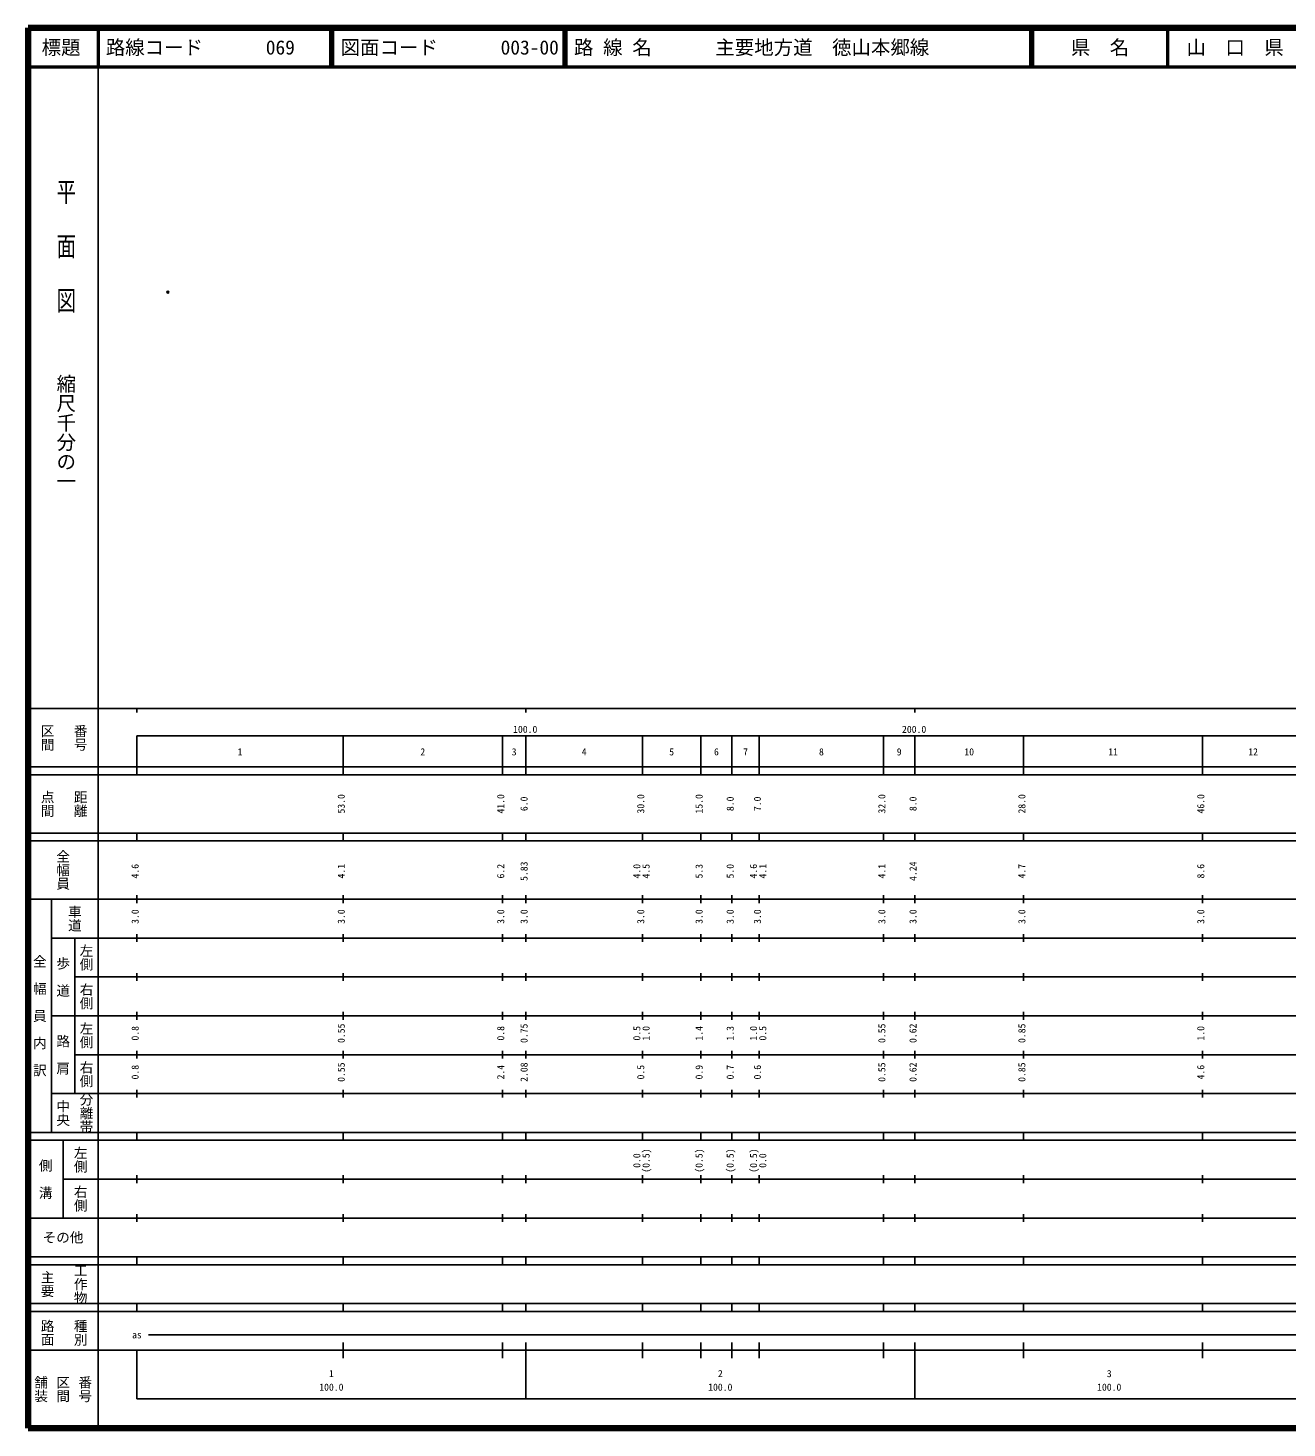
# Model space of a CAD drawing. Units: millimetres on the paper. Extents: x 40 to 680, y 20 to 380.
# Drawn here: x 40 to 363.7, y 20 to 380 of the extents above; entities that cross this region are included whole.
import ezdxf
from ezdxf.enums import TextEntityAlignment as Align

# ---------------------------------------------------------------- set-up
doc = ezdxf.new("R2010")
doc.units = ezdxf.units.MM
doc.header["$PDMODE"] = 32
doc.header["$PDSIZE"] = 0.5
doc.layers.add('M-OTRS', color=6, linetype='Continuous')
doc.layers.add('M-TTL-TXT', color=7, linetype='Continuous')
for name, color, linetype, lineweight in [('M-TTL', 2, 'Continuous', 140), ('M-TTL-BAND', 7, 'Continuous', 25), ('M-TTL-LINE', 7, 'Continuous', 50)]:
    doc.layers.add(name, color=color, linetype=linetype, lineweight=lineweight)
doc.styles.add('@ＭＳ ゴシック', font='')
doc.styles.add('ＭＳ ゴシック', font='')
doc.styles.get('@ＭＳ ゴシック').set_extended_font_data('@MS Gothic')
doc.styles.get('ＭＳ ゴシック').set_extended_font_data('MS Gothic')

msp = doc.modelspace()

# ---------------------------------------------------------------- linework, layer by layer
at = {"layer": 'M-OTRS'}
msp.add_point((75.977, 312.101), dxfattribs=at)
at = {"layer": 'M-TTL'}
for p, q in [((40, 380), (40, 20)), ((680, 380), (40, 380)), ((40, 20), (680, 20))]:
    msp.add_line(p, q, dxfattribs=at)
at = {"layer": 'M-TTL-BAND'}
for p, q in [((58, 370), (58, 20)), ((40, 205), (579, 205)), ((68, 205), (68, 204)), ((168, 205), (168, 204)), ((268, 205), (268, 204)), ((68, 198), (579, 198)), ((68, 198), (68, 188)), ((121, 188), (121, 198)), ((162, 188), (162, 198)), ((168, 188), (168, 198)), ((198, 188), (198, 198)), ((213, 188), (213, 198)), ((221, 188), (221, 198)), ((228, 188), (228, 198)), ((260, 188), (260, 198)), ((268, 188), (268, 198)), ((296, 188), (296, 198)), ((342, 188), (342, 198)), ((40, 190), (579, 190)), ((40, 188), (579, 188)), ((40, 173), (579, 173)), ((68, 171), (68, 173)), ((121, 171), (121, 173)), ((162, 171), (162, 173)), ((168, 171), (168, 173)), ((198, 171), (198, 173)), ((213, 171), (213, 173)), ((221, 171), (221, 173)), ((228, 171), (228, 173)), ((260, 171), (260, 173)), ((268, 171), (268, 173)), ((296, 171), (296, 173)), ((342, 171), (342, 173)), ((40, 171), (579, 171)), ((40, 156), (579, 156)), ((46, 96), (46, 156)), ((68, 155), (68, 157)), ((121, 155), (121, 157)), ((162, 155), (162, 157)), ((168, 155), (168, 157)), ((198, 155), (198, 157)), ((213, 155), (213, 157)), ((221, 155), (221, 157)), ((228, 155), (228, 157)), ((260, 155), (260, 157)), ((268, 155), (268, 157)), ((296, 155), (296, 157)), ((342, 155), (342, 157)), ((46, 146), (579, 146)), ((52, 146), (52, 106)), ((68, 145), (68, 147)), ((121, 145), (121, 147)), ((162, 145), (162, 147)), ((168, 145), (168, 147)), ((198, 145), (198, 147)), ((213, 145), (213, 147)), ((221, 145), (221, 147)), ((228, 145), (228, 147)), ((260, 145), (260, 147)), ((268, 145), (268, 147)), ((296, 145), (296, 147)), ((342, 145), (342, 147)), ((68, 135), (68, 137)), ((121, 135), (121, 137)), ((162, 135), (162, 137)), ((168, 135), (168, 137)), ((198, 135), (198, 137)), ((213, 135), (213, 137)), ((221, 135), (221, 137)), ((228, 135), (228, 137)), ((260, 135), (260, 137)), ((268, 135), (268, 137)), ((296, 135), (296, 137)), ((342, 135), (342, 137)), ((52, 136), (579, 136)), ((46, 126), (579, 126)), ((68, 125), (68, 127)), ((121, 125), (121, 127)), ((162, 125), (162, 127)), ((168, 125), (168, 127)), ((198, 125), (198, 127)), ((213, 125), (213, 127)), ((221, 125), (221, 127)), ((228, 125), (228, 127)), ((260, 125), (260, 127)), ((268, 125), (268, 127)), ((296, 125), (296, 127)), ((342, 125), (342, 127)), ((52, 116), (579, 116)), ((68, 115), (68, 117)), ((121, 115), (121, 117)), ((162, 115), (162, 117)), ((168, 115), (168, 117)), ((198, 115), (198, 117)), ((213, 115), (213, 117)), ((221, 115), (221, 117)), ((228, 115), (228, 117)), ((260, 115), (260, 117)), ((268, 115), (268, 117)), ((296, 115), (296, 117)), ((342, 115), (342, 117)), ((46, 106), (579, 106)), ((68, 105), (68, 107)), ((121, 105), (121, 107)), ((162, 105), (162, 107)), ((168, 105), (168, 107)), ((198, 105), (198, 107)), ((213, 105), (213, 107)), ((221, 105), (221, 107)), ((228, 105), (228, 107)), ((260, 105), (260, 107)), ((268, 105), (268, 107)), ((296, 105), (296, 107)), ((342, 105), (342, 107)), ((40, 96), (579, 96)), ((40, 94), (579, 94)), ((49, 94), (49, 74)), ((68, 94), (68, 96)), ((121, 94), (121, 96)), ((162, 94), (162, 96)), ((168, 94), (168, 96)), ((198, 94), (198, 96)), ((213, 94), (213, 96)), ((221, 94), (221, 96)), ((228, 94), (228, 96)), ((260, 94), (260, 96)), ((268, 94), (268, 96)), ((296, 94), (296, 96)), ((342, 94), (342, 96)), ((49, 84), (579, 84)), ((68, 83), (68, 85)), ((121, 83), (121, 85)), ((162, 83), (162, 85)), ((168, 83), (168, 85)), ((198, 83), (198, 85)), ((213, 83), (213, 85)), ((221, 83), (221, 85)), ((228, 83), (228, 85)), ((260, 83), (260, 85)), ((268, 83), (268, 85)), ((296, 83), (296, 85)), ((342, 83), (342, 85)), ((40, 74), (579, 74)), ((68, 73), (68, 75)), ((121, 73), (121, 75)), ((162, 73), (162, 75)), ((168, 73), (168, 75)), ((198, 73), (198, 75)), ((213, 73), (213, 75)), ((221, 73), (221, 75)), ((228, 73), (228, 75)), ((260, 73), (260, 75)), ((268, 73), (268, 75)), ((296, 73), (296, 75)), ((342, 73), (342, 75)), ((40, 64), (579, 64)), ((40, 62), (579, 62)), ((68, 62), (68, 64)), ((121, 62), (121, 64)), ((162, 62), (162, 64)), ((168, 62), (168, 64)), ((198, 62), (198, 64)), ((213, 62), (213, 64)), ((221, 62), (221, 64)), ((228, 62), (228, 64)), ((260, 62), (260, 64)), ((268, 62), (268, 64)), ((296, 62), (296, 64)), ((342, 62), (342, 64)), ((40, 52), (579, 52)), ((68, 50), (68, 52)), ((121, 50), (121, 52)), ((162, 50), (162, 52)), ((168, 50), (168, 52)), ((198, 50), (198, 52)), ((213, 50), (213, 52)), ((221, 50), (221, 52)), ((228, 50), (228, 52)), ((260, 50), (260, 52)), ((268, 50), (268, 52)), ((296, 50), (296, 52)), ((342, 50), (342, 52)), ((40, 50), (579, 50)), ((71, 44), (565, 44)), ((40, 40), (579, 40)), ((68, 40), (68, 27.5)), ((121, 38), (121, 42)), ((162, 38), (162, 42)), ((168, 27.5), (168, 42)), ((198, 38), (198, 42)), ((213, 38), (213, 42)), ((221, 38), (221, 42)), ((228, 38), (228, 42)), ((260, 38), (260, 42)), ((268, 27.5), (268, 42)), ((296, 38), (296, 42)), ((342, 38), (342, 42)), ((68, 27.5), (579, 27.5))]:
    msp.add_line(p, q, dxfattribs=at)
at = {"layer": 'M-TTL-LINE'}
for p, q in [((58, 380), (58, 370)), ((117.75, 380), (117.75, 370)), ((118.25, 380), (118.25, 370)), ((177.75, 380), (177.75, 370)), ((178.25, 380), (178.25, 370)), ((297.75, 380), (297.75, 370)), ((298.25, 380), (298.25, 370)), ((333, 380), (333, 370)), ((40, 370), (680, 370))]:
    msp.add_line(p, q, dxfattribs=at)

# ---------------------------------------------------------------- texts
at = {"layer": 'M-TTL-BAND', "style": '@ＭＳ ゴシック', "width": 1.4}
msp.add_text('平  面  図', height=3.666, rotation=270, dxfattribs=at).set_placement((49.777, 306.475), align=Align.MIDDLE_RIGHT)
at = {"layer": 'M-TTL-BAND', "style": '@ＭＳ ゴシック'}
msp.add_text('縮尺千分の一', height=3.666, rotation=270, dxfattribs=at).set_placement((49.777, 261.03), align=Align.MIDDLE_RIGHT)
for s, p in [('区間', (45, 197.5)), ('番号', (53.5, 197.5)), ('点間', (45, 180.5)), ('距離', (53.5, 180.5)), ('全幅員', (49, 163.5)), ('車道', (52, 151)), ('左側', (55, 141)), ('全\u3000幅\u3000員\u3000内\u3000訳', (43, 126)), ('歩\u3000道', (49, 136)), ('右側', (55, 131)), ('左側', (55, 121)), ('路\u3000肩', (49, 116)), ('右側', (55, 111)), ('分離帯', (55, 101)), ('中央', (49, 101)), ('左側', (53.5, 89)), ('側\u3000溝', (44.5, 84)), ('右側', (53.5, 79)), ('工作物', (53.5, 57)), ('主要', (45, 57)), ('路面', (45, 44.5)), ('種別', (53.5, 44.5)), ('舗装', (43.333, 30)), ('区間', (49, 30)), ('番号', (54.667, 30))]:
    msp.add_text(s, height=2.566, rotation=270, dxfattribs=at).set_placement(p, align=Align.MIDDLE_CENTER)
at = {"layer": 'M-TTL-BAND', "style": 'ＭＳ ゴシック'}
for s, p in [('100.0', (167.844, 198.195)), ('200.0', (267.844, 198.195)), ('1', (94.5, 192.405)), ('2', (141.5, 192.405)), ('3', (165, 192.405)), ('4', (183, 192.405)), ('5', (205.5, 192.405)), ('6', (217, 192.405)), ('7', (224.5, 192.405)), ('8', (244, 192.405)), ('9', (264, 192.405)), ('10', (282, 192.405)), ('11', (319, 192.405)), ('12', (355, 192.405)), ('as', (68, 42.5)), ('1', (118, 32.523)), ('2', (218, 32.523)), ('3', (318, 32.523)), ('100.0', (118, 29.033)), ('100.0', (218, 29.033)), ('100.0', (318, 29.033))]:
    msp.add_text(s, height=1.833, dxfattribs=at).set_placement(p, align=Align.BOTTOM_CENTER)
for s, p in [('53.0', (122, 180.5)), ('41.0', (163, 180.5)), ('6.0', (169, 180.5)), ('30.0', (199, 180.5)), ('15.0', (214, 180.5)), ('8.0', (222, 180.5)), ('7.0', (229, 180.5)), ('32.0', (261, 180.5)), ('8.0', (269, 180.5)), ('28.0', (297, 180.5)), ('46.0', (343, 180.5)), ('4.6', (69, 163.174)), ('4.1', (122, 163.174)), ('6.2', (163, 163.174)), ('5.83', (169, 163.174)), ('4.0', (198, 163.174)), ('4.5', (200.37, 163.174)), ('5.3', (214, 163.174)), ('5.0', (222, 163.174)), ('4.6', (228, 163.174)), ('4.1', (230.37, 163.174)), ('4.1', (261, 163.174)), ('4.24', (269, 163.174)), ('4.7', (297, 163.174)), ('8.6', (343, 163.174)), ('3.0', (69, 151.5)), ('3.0', (122, 151.5)), ('3.0', (163, 151.5)), ('3.0', (169, 151.5)), ('3.0', (199, 151.5)), ('3.0', (214, 151.5)), ('3.0', (222, 151.5)), ('3.0', (229, 151.5)), ('3.0', (261, 151.5)), ('3.0', (269, 151.5)), ('3.0', (297, 151.5)), ('3.0', (343, 151.5)), ('0.8', (69, 121.5)), ('0.55', (122, 121.5)), ('0.8', (163, 121.5)), ('0.75', (169, 121.5)), ('0.5', (198, 121.5)), ('1.0', (200.37, 121.5)), ('1.4', (214, 121.5)), ('1.3', (222, 121.5)), ('1.0', (228, 121.5)), ('0.5', (230.37, 121.5)), ('0.55', (261, 121.5)), ('0.62', (269, 121.5)), ('0.85', (297, 121.5)), ('1.0', (343, 121.5)), ('0.8', (69, 111.5)), ('0.55', (122, 111.5)), ('2.4', (163, 111.5)), ('2.08', (169, 111.5)), ('0.5', (199, 111.5)), ('0.9', (214, 111.5)), ('0.7', (222, 111.5)), ('0.6', (229, 111.5)), ('0.55', (261, 111.5)), ('0.62', (269, 111.5)), ('0.85', (297, 111.5)), ('4.6', (343, 111.5)), ('0.0', (198, 88.764)), ('(0.5)', (200.37, 88.764)), ('(0.5)', (214, 88.764)), ('(0.5)', (222, 88.764)), ('(0.5)', (228, 88.764)), ('0.0', (230.37, 88.764))]:
    msp.add_text(s, height=1.833, rotation=90, dxfattribs=at).set_placement(p, align=Align.BOTTOM_CENTER)
msp.add_text('その他', height=2.566, dxfattribs=at).set_placement((49, 69), align=Align.MIDDLE_CENTER)
at = {"layer": 'M-TTL-TXT', "style": 'ＭＳ ゴシック'}
for s, p in [('標題', (48.5, 375)), ('県\u3000名', (315.625, 375)), ('山\u3000口\u3000県', (350.375, 375))]:
    msp.add_text(s, height=3.666, dxfattribs=at).set_placement(p, align=Align.MIDDLE_CENTER)
for s, p in [('路線コード', (60, 375)), ('069', (101.142, 375)), ('図面コード', (120.38, 375)), ('003-00', (161.521, 375)), ('路 線 名', (180.38, 375)), ('主要地方道\u3000徳山本郷線', (216.734, 375))]:
    msp.add_text(s, height=3.666, dxfattribs=at).set_placement(p, align=Align.MIDDLE_LEFT)

doc.saveas('drawing.dxf')
